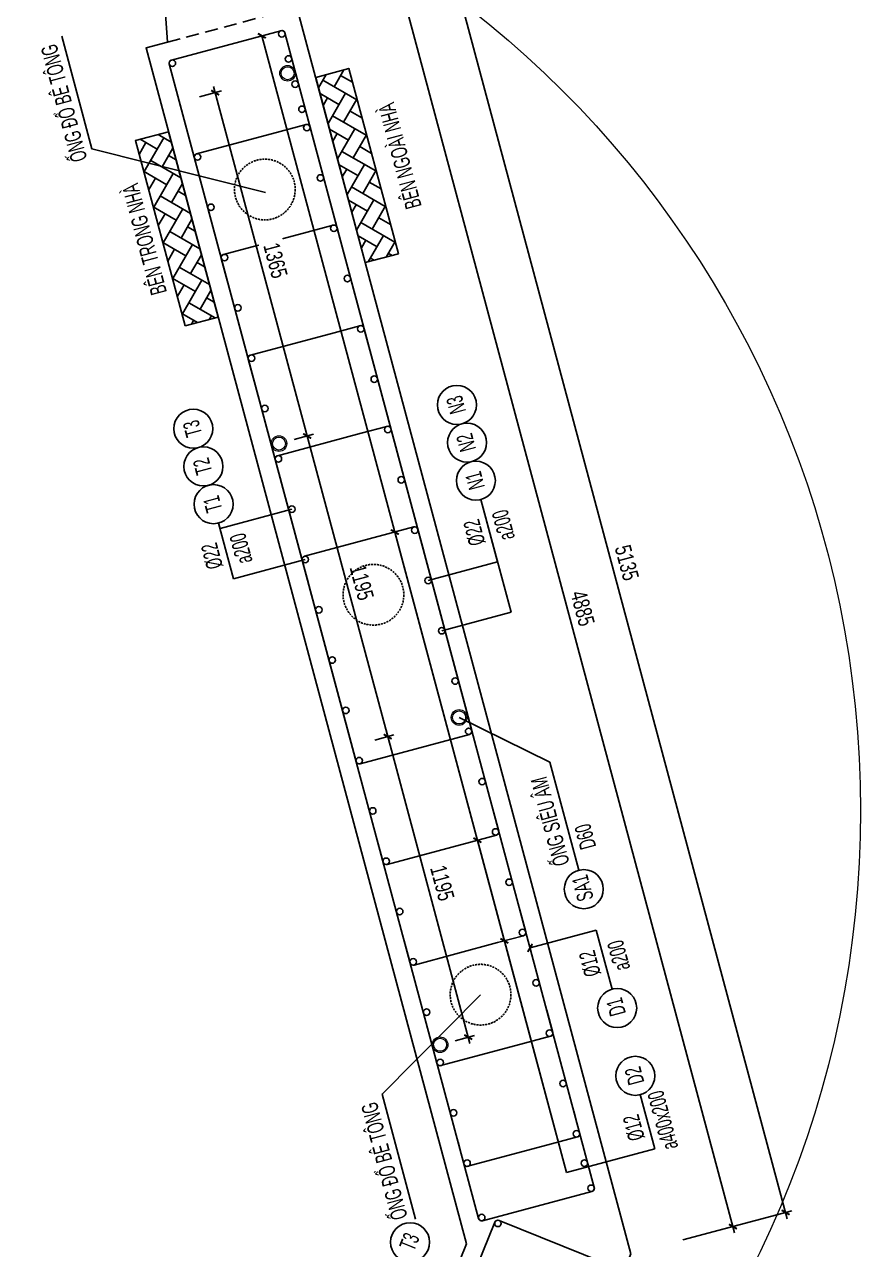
# Model space of a CAD drawing. Header units: millimetres. Extents: x -147841 to 368790, y -162721 to 84261.
# Drawn here: x 361105 to 364315, y -95613 to -90909 of the extents above; entities that cross this region are included whole.
import ezdxf
from ezdxf.enums import TextEntityAlignment as Align

# ---------------------------------------------------------------- set-up
doc = ezdxf.new("R2010")
doc.units = ezdxf.units.MM
doc.header["$LTSCALE"] = 1000
doc.header["$MEASUREMENT"] = 0
doc.header["$PDMODE"] = 1
doc.header["$PDSIZE"] = -10
doc.linetypes.add('DASHED', pattern=[0.75, 0.5, -0.25])
doc.linetypes.add('HIDDEN', pattern=[0.375, 0.25, -0.125])
doc.layers.get('0').update_dxf_attribs({"linetype": 'CONTINUOUS', "lineweight": 18})
doc.layers.get('DEFPOINTS').update_dxf_attribs({"color": 5, "linetype": 'CONTINUOUS', "lineweight": 18})
for name, color, linetype, lineweight in [('0-THAY', 7, 'CONTINUOUS', 18), ('ccu11-Dim', 8, 'CONTINUOUS', 18), ('DIM', 8, 'CONTINUOUS', 18)]:
    doc.layers.add(name, color=color, linetype=linetype, lineweight=lineweight)
for name, color, linetype in [('ccu11-Hatch', 250, 'CONTINUOUS'), ('ccu11-Khuat', 9, 'DASHED'), ('ccu11-Manh', 8, 'CONTINUOUS'), ('ccu11-Thep', 4, 'CONTINUOUS'), ('ccu11-Thepdai', 6, 'CONTINUOUS'), ('KC-Cotthep', 8, 'CONTINUOUS'), ('KC-Dim', 8, 'CONTINUOUS'), ('KC-Text', 31, 'CONTINUOUS'), ('KC-Thay', 7, 'CONTINUOUS')]:
    doc.layers.add(name, color=color, linetype=linetype)
doc.styles.add('ARIAL', font='arial.ttf', dxfattribs={"width": 0.7})
doc.styles.add('ccu11-dim', font='vnsimli.shx', dxfattribs={"width": 0.65, "bigfont": 'bigfont.shx'})
doc.dimstyles.new('2.5-25', dxfattribs={"dimscale": 25, "dimtxt": 2.5, "dimasz": 1, "dimexe": 1, "dimexo": 2, "dimgap": 1, "dimtad": 1, "dimdec": 1, "dimrnd": 5, "dimdsep": 46, "dimtxsty": 'ARIAL', "dimblk": 'ARCHTICK', "dimcen": -1, "dimdle": 1, "dimclrd": 256, "dimclre": 256, "dimclrt": 3, "dimadec": 0, "dimazin": 2, "dimtfac": 0.1, "dimtdec": 1, "dimtmove": 0, "dimatfit": 1, "dimldrblk": 'ARCHTICK', "dimfxl": 1, "dimtvp": 0.833333, "dimtfill": 1, "dimtolj": 1, "dimtzin": 12, "dimarcsym": 0})
doc.dimstyles.new('ccu11-100x4', dxfattribs={"dimscale": 100, "dimtxt": 2.5, "dimasz": 1, "dimexe": 1, "dimexo": 2, "dimgap": 1, "dimtad": 1, "dimdec": 0, "dimlfac": 0.25, "dimdsep": 46, "dimtxsty": 'ccu11-dim', "dimblk": 'ARCHTICK', "dimcen": -1, "dimdle": 1, "dimclrd": 256, "dimclre": 256, "dimclrt": 31, "dimadec": 0, "dimazin": 2, "dimtfac": 0.1, "dimtdec": 0, "dimtmove": 0, "dimatfit": 1, "dimldrblk": 'ARCHTICK', "dimfxl": 1, "dimtvp": 0.833333, "dimtolj": 1, "dimtzin": 12, "dimarcsym": 0})

# ---------------------------------------------------------------- blocks, each defined once
blk = doc.blocks.new('_ARCHTICK')
at = {"color": 0, "linetype": 'ByBlock', "const_width": 0.3}
blk.add_lwpolyline([(-0.5, -0.5), (0.5, 0.5)], dxfattribs=at)
blk = doc.blocks.new('*D981')
at = {"layer": 'DEFPOINTS', "color": 0, "linetype": 'ByBlock', "ltscale": 30, "transparency": 16777216}
for p in [(362561, -90806), (362320.8, -90870.4), (363585.1, -95588.9)]:
    blk.add_point(p, dxfattribs=at)
at = {"layer": 'KC-Dim', "linetype": 'ByBlock', "lineweight": -2, "ltscale": 30, "transparency": 16777216}
for p, q in [((363831.8, -95548.7), (362554.5, -90781.9)), ((362369.1, -90857.5), (362585.2, -90799.5)), ((363633.4, -95576), (363849.5, -95518.1))]:
    blk.add_line(p, q, dxfattribs=at)
at = {"layer": 'KC-Dim', "linetype": 'ByBlock', "lineweight": -2, "ltscale": 30, "transparency": 16777216, "xscale": 25, "yscale": 25, "zscale": 25}
for p, rotation in [((362561, -90806), 104.999999999563), ((363825.3, -95524.6), 284.999999999563)]:
    blk.add_blockref('_ARCHTICK', p, dxfattribs=dict(at, rotation=rotation))
at = {"layer": 'KC-Dim', "color": 3, "linetype": 'ByBlock', "ltscale": 30, "transparency": 16777216, "insert": (363248.1, -93150.6), "char_height": 62.5, "attachment_point": 5, "rotation": 285, "style": 'ARIAL', "bg_fill": 3, "box_fill_scale": 1.25, "bg_fill_color": 256, "bg_fill_true_color": 13158600, "bg_fill_transparency": 0}
blk.add_mtext('\\A1;4885', dxfattribs=at)
blk = doc.blocks.new('att_thep_2')
blk.add_circle((-300, 0), 300)
at = {"color": 3, "style": 'ARIAL', "width": 0.6}
blk.add_attdef('DK', text='', height=250, dxfattribs=at).set_placement((467, 105), align=Align.CENTER)
at = {"color": 31, "style": 'ARIAL', "width": 0.6}
blk.add_attdef('SH', text='', height=250, dxfattribs=at).set_placement((-281, -111), align=Align.CENTER)
at = {"color": 2, "style": 'ARIAL', "width": 0.6}
blk.add_attdef('KC', text='', height=250, dxfattribs=at).set_placement((472, -355), align=Align.CENTER)
blk = doc.blocks.new('*U967')
at = {"layer": 'ccu11-Thepdai', "flags": 128}
blk.add_lwpolyline([(-50, 230), (37.5, 230, -0.414214), (50, 217.5), (50, -114.4), (50, -217.5, -0.414214), (37.5, -230), (-50, -230)], format="xyb", dxfattribs=at)
blk = doc.blocks.new('*U968')
at = {"layer": 'DIM', "color": 0, "linetype": 'ByBlock', "lineweight": -2, "transparency": 16777216}
for p in [(0, 0), (400, 0), (800, 0), (1200, 0), (1600, 0)]:
    blk.add_blockref('*U967', p, dxfattribs=at)
blk = doc.blocks.new('*D988')
at = {"layer": 'DEFPOINTS', "color": 0, "linetype": 'ByBlock', "ltscale": 30, "transparency": 16777216}
for p in [(362499.6, -93643.1), (362401.3, -93669.4), (362710.6, -94823.7)]:
    blk.add_point(p, dxfattribs=at)
at = {"layer": 'KC-Dim', "linetype": 'ByBlock', "lineweight": -2, "ltscale": 30, "transparency": 16777216}
for p, q in [((362449.6, -93656.5), (362523.7, -93636.7)), ((362815.3, -94821.6), (362493.1, -93619)), ((362758.9, -94810.8), (362833, -94790.9))]:
    blk.add_line(p, q, dxfattribs=at)
at = {"layer": 'KC-Dim', "linetype": 'ByBlock', "lineweight": -2, "ltscale": 30, "transparency": 16777216, "xscale": 25, "yscale": 25, "zscale": 25}
for p, rotation in [((362499.6, -93643.1), 104.999999999563), ((362808.8, -94797.4), 284.999999999563)]:
    blk.add_blockref('_ARCHTICK', p, dxfattribs=dict(at, rotation=rotation))
at = {"layer": 'KC-Dim', "color": 3, "linetype": 'ByBlock', "ltscale": 30, "transparency": 16777216, "insert": (362709.2, -94205.5), "char_height": 62.5, "attachment_point": 5, "rotation": 285, "style": 'ARIAL', "bg_fill": 3, "box_fill_scale": 1.25, "bg_fill_color": 256, "bg_fill_true_color": 13158600, "bg_fill_transparency": 0}
blk.add_mtext('\\A1;1195', dxfattribs=at)
blk = doc.blocks.new('*D989')
at = {"layer": 'DEFPOINTS', "color": 0, "linetype": 'ByBlock', "ltscale": 30, "transparency": 16777216}
for p in [(362092, -92515.2), (362190.3, -92488.8), (362401.3, -93669.4)]:
    blk.add_point(p, dxfattribs=at)
at = {"layer": 'KC-Dim', "linetype": 'ByBlock', "lineweight": -2, "ltscale": 30, "transparency": 16777216}
for p, q in [((362140.3, -92502.2), (362214.4, -92482.4)), ((362506, -93667.3), (362183.8, -92464.7)), ((362449.6, -93656.5), (362523.7, -93636.7))]:
    blk.add_line(p, q, dxfattribs=at)
at = {"layer": 'KC-Dim', "linetype": 'ByBlock', "lineweight": -2, "ltscale": 30, "transparency": 16777216, "xscale": 25, "yscale": 25, "zscale": 25}
for p, rotation in [((362190.3, -92488.8), 104.999999999563), ((362499.6, -93643.1), 284.999999999563)]:
    blk.add_blockref('_ARCHTICK', p, dxfattribs=dict(at, rotation=rotation))
at = {"layer": 'KC-Dim', "color": 3, "linetype": 'ByBlock', "ltscale": 30, "transparency": 16777216, "insert": (362399.9, -93051.3), "char_height": 62.5, "attachment_point": 5, "rotation": 285, "style": 'ARIAL', "bg_fill": 3, "box_fill_scale": 1.25, "bg_fill_color": 256, "bg_fill_true_color": 13158600, "bg_fill_transparency": 0}
blk.add_mtext('\\A1;1195', dxfattribs=at)
blk = doc.blocks.new('*D990')
at = {"layer": 'DEFPOINTS', "color": 0, "linetype": 'ByBlock', "ltscale": 30, "transparency": 16777216}
for p in [(361728.8, -91199.3), (361837, -91170.4), (362092, -92515.2)]:
    blk.add_point(p, dxfattribs=at)
at = {"layer": 'KC-Dim', "linetype": 'ByBlock', "lineweight": -2, "ltscale": 30, "transparency": 16777216}
for p, q in [((361777.1, -91186.4), (361861.1, -91163.9)), ((362196.7, -92513), (361830.5, -91146.2)), ((362140.3, -92502.2), (362214.4, -92482.4))]:
    blk.add_line(p, q, dxfattribs=at)
at = {"layer": 'KC-Dim', "linetype": 'ByBlock', "lineweight": -2, "ltscale": 30, "transparency": 16777216, "xscale": 25, "yscale": 25, "zscale": 25}
for p, rotation in [((361837, -91170.4), 104.999999999563), ((362190.3, -92488.8), 284.999999999563)]:
    blk.add_blockref('_ARCHTICK', p, dxfattribs=dict(at, rotation=rotation))
at = {"layer": 'KC-Dim', "color": 3, "linetype": 'ByBlock', "ltscale": 30, "transparency": 16777216, "insert": (362068.6, -91814.9), "char_height": 62.5, "attachment_point": 5, "rotation": 285, "style": 'ARIAL', "bg_fill": 3, "box_fill_scale": 1.25, "bg_fill_color": 256, "bg_fill_true_color": 13158600, "bg_fill_transparency": 0}
blk.add_mtext('\\A1;1365', dxfattribs=at)
blk = doc.blocks.new('A$C260038B3')
at = {"layer": '0-THAY', "linetype": 'Continuous'}
for radius in [120, 100]:
    blk.add_circle((0, 0), radius, dxfattribs=at)
blk = doc.blocks.new('*D1508')
at = {"layer": 'DEFPOINTS', "color": 0, "linetype": 'ByBlock', "ltscale": 30, "transparency": 16777216}
for p in [(258896.5, -98435.7), (258896.5, -98538), (257917.5, -98623.4)]:
    blk.add_point(p, dxfattribs=at)
at = {"layer": 'KC-Dim', "linetype": 'ByBlock', "lineweight": -2, "ltscale": 30, "transparency": 16777216}
for p, q in [((258896.5, -98485.7), (258896.5, -98563)), ((257892.5, -98538), (258921.5, -98538)), ((257917.5, -98573.4), (257917.5, -98513))]:
    blk.add_line(p, q, dxfattribs=at)
at = {"layer": 'KC-Dim', "linetype": 'ByBlock', "lineweight": -2, "ltscale": 30, "transparency": 16777216, "xscale": 25, "yscale": 25, "zscale": 25, "rotation": 180}
blk.add_blockref('_ARCHTICK', (257917.5, -98538), dxfattribs=at)
at = {"layer": 'KC-Dim', "linetype": 'ByBlock', "lineweight": -2, "ltscale": 30, "transparency": 16777216, "xscale": 25, "yscale": 25, "zscale": 25}
blk.add_blockref('_ARCHTICK', (258896.5, -98538), dxfattribs=at)
at = {"layer": 'KC-Dim', "color": 3, "linetype": 'ByBlock', "ltscale": 30, "transparency": 16777216, "insert": (258407, -98481.1), "char_height": 62.5, "attachment_point": 5, "style": 'ARIAL', "bg_fill": 3, "box_fill_scale": 1.25, "bg_fill_color": 256, "bg_fill_true_color": 13158600, "bg_fill_transparency": 0}
blk.add_mtext('\\A1;980', dxfattribs=at)
blk = doc.blocks.new('*D1509')
at = {"layer": 'DEFPOINTS', "color": 0, "linetype": 'ByBlock', "ltscale": 30, "transparency": 16777216}
for p in [(258896.5, -98435.7), (260095.1, -98538), (260095.1, -98616.7)]:
    blk.add_point(p, dxfattribs=at)
at = {"layer": 'KC-Dim', "linetype": 'ByBlock', "lineweight": -2, "ltscale": 30, "transparency": 16777216}
for p, q in [((258896.5, -98485.7), (258896.5, -98563)), ((258871.5, -98538), (260120.1, -98538)), ((260095.1, -98566.7), (260095.1, -98513))]:
    blk.add_line(p, q, dxfattribs=at)
at = {"layer": 'KC-Dim', "linetype": 'ByBlock', "lineweight": -2, "ltscale": 30, "transparency": 16777216, "xscale": 25, "yscale": 25, "zscale": 25, "rotation": 180}
blk.add_blockref('_ARCHTICK', (258896.5, -98538), dxfattribs=at)
at = {"layer": 'KC-Dim', "linetype": 'ByBlock', "lineweight": -2, "ltscale": 30, "transparency": 16777216, "xscale": 25, "yscale": 25, "zscale": 25}
blk.add_blockref('_ARCHTICK', (260095.1, -98538), dxfattribs=at)
at = {"layer": 'KC-Dim', "color": 3, "linetype": 'ByBlock', "ltscale": 30, "transparency": 16777216, "insert": (259495.8, -98481.1), "char_height": 62.5, "attachment_point": 5, "style": 'ARIAL', "bg_fill": 3, "box_fill_scale": 1.25, "bg_fill_color": 256, "bg_fill_true_color": 13158600, "bg_fill_transparency": 0}
blk.add_mtext('\\A1;1200', dxfattribs=at)
blk = doc.blocks.new('*U963')
at = {"layer": 'ccu11-Thep'}
blk.add_circle((0, 0), 12.5, dxfattribs=at)
blk = doc.blocks.new('*U964')
at = {"layer": 'KC-Dim', "color": 0, "linetype": 'ByBlock', "lineweight": -2, "transparency": 16777216}
for p in [(-1035.3, 3863.7), (-983.5, 3670.5), (-931.7, 3477.3), (-880, 3284.1), (-828.2, 3091), (-776.5, 2897.8), (-724.7, 2704.6), (-672.9, 2511.4), (-621.2, 2318.2), (-569.4, 2125), (-517.6, 1931.9), (-465.9, 1738.7), (-414.1, 1545.5), (-362.3, 1352.3), (-310.6, 1159.1), (-258.8, 965.9), (-207.1, 772.7), (-155.3, 579.6), (-103.5, 386.4), (-51.8, 193.2), (0, 0)]:
    blk.add_blockref('*U963', p, dxfattribs=at)
blk = doc.blocks.new('*D971')
at = {"layer": 'DEFPOINTS', "color": 0, "linetype": 'ByBlock', "ltscale": 30, "transparency": 16777216}
for p in [(362256.1, -90628.9), (364027.5, -95470.4), (363585.1, -95588.9)]:
    blk.add_point(p, dxfattribs=at)
at = {"layer": 'KC-Dim', "linetype": 'ByBlock', "lineweight": -2, "ltscale": 30, "transparency": 16777216}
for p, q in [((362304.4, -90616), (362722.6, -90503.9)), ((362692, -90486.2), (364034, -95494.5)), ((363633.4, -95576), (364051.6, -95463.9))]:
    blk.add_line(p, q, dxfattribs=at)
at = {"layer": 'KC-Dim', "linetype": 'ByBlock', "lineweight": -2, "ltscale": 30, "transparency": 16777216, "xscale": 25, "yscale": 25, "zscale": 25}
for p, rotation in [((362698.5, -90510.4), 105.0000000000014), ((364027.5, -95470.4), 285.0000000000014)]:
    blk.add_blockref('_ARCHTICK', p, dxfattribs=dict(at, rotation=rotation))
at = {"layer": 'KC-Dim', "color": 3, "linetype": 'ByBlock', "ltscale": 30, "transparency": 16777216, "insert": (363418, -92975.6), "char_height": 62.5, "attachment_point": 5, "rotation": 285, "style": 'ARIAL', "bg_fill": 3, "box_fill_scale": 1.25, "bg_fill_color": 256, "bg_fill_true_color": 13158600, "bg_fill_transparency": 0}
blk.add_mtext('\\A1;5135', dxfattribs=at)
blk = doc.blocks.new('*U991')
at = {"layer": 'ccu11-Thep'}
blk.add_circle((0, 0), 12.5, dxfattribs=at)
blk = doc.blocks.new('*U992')
at = {"layer": 'KC-Dim', "color": 0, "linetype": 'ByBlock', "lineweight": -2, "transparency": 16777216}
for p in [(-1035.3, 3863.7), (-983.5, 3670.5), (-931.7, 3477.3), (-880, 3284.1), (-828.2, 3091), (-776.5, 2897.8), (-724.7, 2704.6), (-672.9, 2511.4), (-621.2, 2318.2), (-569.4, 2125), (-517.6, 1931.9), (-465.9, 1738.7), (-414.1, 1545.5), (-362.3, 1352.3), (-310.6, 1159.1), (-258.8, 965.9), (-207.1, 772.7), (-155.3, 579.6), (-103.5, 386.4), (-51.8, 193.2), (0, 0)]:
    blk.add_blockref('*U991', p, dxfattribs=at)
blk = doc.blocks.new('saw6-28')
at = {"layer": 'ccu11-Dim', "ltscale": 3000, "xscale": 0.25, "yscale": 0.25, "zscale": 0.25}
for p in [(257917.48, -98835.66), (260095.11, -98835.66)]:
    blk.add_blockref('A$C260038B3', p, dxfattribs=at)
at = {"layer": 'KC-Dim', "linetype": 'ByBlock', "ltscale": 30}
dim = blk.add_linear_dim(base=(258896.47, -98537.97), p1=(257917.48, -98623.41), p2=(258896.47, -98435.66), dimstyle='2.5-25', dxfattribs=at)
dim.commit()
dim.dimension.update_dxf_attribs({"geometry": '*D1508', "text_midpoint": (258406.97, -98481.05)})
at = {"layer": 'ccu11-Dim', "ltscale": 3000, "xscale": 0.25, "yscale": 0.25, "zscale": 0.25}
blk.add_blockref('A$C260038B3', (258891.47, -98435.66), dxfattribs=at)
at = {"layer": 'KC-Dim', "linetype": 'ByBlock', "ltscale": 30}
dim = blk.add_linear_dim(base=(260095.11, -98537.97), p1=(258896.47, -98435.66), p2=(260095.11, -98616.7), dimstyle='2.5-25', dxfattribs=at)
dim.commit()
dim.dimension.update_dxf_attribs({"geometry": '*D1509', "text_midpoint": (259495.79, -98481.05)})

msp = doc.modelspace()

# ---------------------------------------------------------------- linework, layer by layer
at = {"layer": 'ccu11-Khuat', "ltscale": 0.1}
msp.add_line((361653.64, -90976.68), (362068.99, -90865.39), dxfattribs=at)
at = {"layer": 'ccu11-Thep'}
for centre in [(362092.76, -90944.43), (361672.58, -91057.01), (362118.64, -91041.02), (363280.61, -95377.56), (362922.97, -95512.37)]:
    msp.add_circle(centre, 12.5, dxfattribs=at)
at = {"layer": 'ccu11-Thepdai'}
for points in [[(363292.68, -95374.33), (362104.83, -90941.19, 0.4142136), (362089.52, -90932.35), (361669.34, -91044.94, 0.4142136), (361660.5, -91060.25), (362848.36, -95493.38, 0.4142136), (362863.67, -95502.22), (363283.85, -95389.64, 0.4142136)], [(362454.75, -97863.34), (363337.82, -95680.18, 0.4142136), (363330.92, -95663.9), (362927.66, -95500.79, 0.4142136), (362911.38, -95507.69), (362028.31, -97690.85, 0.4142136), (362035.21, -97707.13), (362438.47, -97870.24, 0.4142136)]]:
    msp.add_lwpolyline(points, format="xyb", close=True, dxfattribs=at)
at = {"layer": 'KC-Thay', "flags": 128}
for points in [[(363433.65, -95629.94), (362383.71, -98225.64), (362304.91, -98193.77), (362339.96, -98013.78), (362006.23, -97878.78), (361906.29, -98032.53), (361827.49, -98000.65), (362802.1, -95591.19), (361571.54, -90998.68), (361653.64, -90976.68), (361640.86, -90793.75), (361988.59, -90700.58), (362068.99, -90865.39), (362151.09, -90843.39), (363433.65, -95629.94)], [(361653.64, -90976.68), (361640.86, -90793.75), (361988.59, -90700.58), (362068.99, -90865.39)]]:
    msp.add_lwpolyline(points, dxfattribs=at)

# ---------------------------------------------------------------- block references
at = {"layer": 'KC-Cotthep'}
ref = msp.add_blockref('att_thep_2', (361850.15, -92822.96), dxfattribs=dict(at, xscale=-0.25, yscale=0.25, zscale=0.25, rotation=105.0000000000024))
ref.add_attrib('KC', 'a200', dxfattribs={"layer": '0', "color": 2, "height": 62.5, "rotation": 105, "style": 'ARIAL', "width": 0.6}).set_placement((361966.32, -92913.33), align=Align.CENTER)
ref.add_attrib('DK', '%%C22', dxfattribs={"layer": '0', "color": 2, "height": 62.5, "rotation": 105, "style": 'ARIAL', "width": 0.6}).set_placement((361854.78, -92942.09), align=Align.CENTER)
ref.add_attrib('SH', 'T1', dxfattribs={"layer": '0', "color": 31, "height": 62.5, "rotation": 105, "style": 'ARIAL', "width": 0.6}).set_placement((361857.39, -92742.31), align=Align.CENTER)

# ---------------------------------------------------------------- texts
at = {"layer": 'KC-Text', "color": 1, "style": 'ARIAL', "width": 0.6}
msp.add_text('ỐNG ĐỔ BÊ TÔNG', height=62.5, rotation=105, dxfattribs=at).set_placement((361346.31, -91426.03, 242.3))
msp.add_text('BÊN TRONG NHÀ', height=62.5, rotation=105, dxfattribs=at).set_placement((361595.95, -91725.56), align=Align.CENTER)

# ---------------------------------------------------------------- next in the draw order: dimensions: what is measured, and where the dimension line sits
at = {"layer": 'KC-Dim', "linetype": 'ByBlock', "ltscale": 30}
dim = msp.add_linear_dim(base=(362561.01, -90806.02), p1=(363585.1, -95588.94), p2=(362320.77, -90870.39), angle=105, dimstyle='2.5-25', dxfattribs=at)
dim.commit()
dim.dimension.update_dxf_attribs({"geometry": '*D981', "text_midpoint": (363248.15, -93150.56)})

# ---------------------------------------------------------------- next in the draw order: linework, layer by layer
at = {"layer": 'ccu11-Manh'}
msp.add_lwpolyline([(362856.26, -94634.22), (362477.85, -95016.06), (362606.37, -95495.68)], dxfattribs=at)
at = {"layer": 'ccu11-Thep'}
for centre in [(363254.73, -95280.97), (362860.43, -95490.15)]:
    msp.add_circle(centre, 12.5, dxfattribs=at)
at = {"layer": 'ccu11-Thepdai'}
msp.add_lwpolyline([(362822.53, -93619.71), (362104.83, -90941.19, 0.4142136), (362089.52, -90932.35), (361669.34, -91044.94, 0.4142136), (361660.5, -91060.25), (362378.21, -93738.76, 0.4142136), (362393.52, -93747.6), (362813.7, -93635.01, 0.4142136)], format="xyb", close=True, dxfattribs=at)
at = {"layer": 'ccu11-Thepdai', "flags": 128}
for points in [[(362459.09, -94040.61), (362481.74, -94125.13, 0.4142136), (362497.05, -94133.97), (362817.66, -94048.06), (362917.22, -94021.38, 0.4142136), (362926.06, -94006.08), (362903.42, -93921.56)], [(362562.62, -94426.98), (362585.26, -94511.5, 0.4142136), (362600.57, -94520.34), (362921.19, -94434.43), (363020.75, -94407.76, 0.4142136), (363029.59, -94392.45), (363006.94, -94307.93)], [(362666.14, -94813.35), (362688.79, -94897.87, 0.4142136), (362704.1, -94906.71), (363024.72, -94820.8), (363124.28, -94794.13, 0.4142136), (363133.12, -94778.82), (363110.47, -94694.3)], [(362769.67, -95199.72), (362792.32, -95284.24, 0.4142136), (362807.63, -95293.08), (363128.24, -95207.17), (363227.81, -95180.5, 0.4142136), (363236.65, -95165.19), (363214, -95080.67)]]:
    msp.add_lwpolyline(points, format="xyb", dxfattribs=at)

# ---------------------------------------------------------------- next in the draw order: block references
at = {"layer": 'DIM', "rotation": 105.0000000000014}
msp.add_blockref('*U968', (362403.02, -92942.72), dxfattribs=at)
at = {"layer": 'KC-Cotthep'}
ref = msp.add_blockref('att_thep_2', (363361.35, -94613.01), dxfattribs=dict(at, xscale=0.25, yscale=0.25, zscale=0.25, rotation=105.0000000000014))
ref.add_attrib('KC', 'a200', dxfattribs={"layer": '0', "color": 2, "height": 62.5, "rotation": 105, "style": 'ARIAL', "width": 0.6}).set_placement((363416.62, -94476.07), align=Align.CENTER)
ref.add_attrib('DK', '%%C12', dxfattribs={"layer": '0', "color": 215, "height": 62.5, "rotation": 105, "style": 'ARIAL', "width": 0.6}).set_placement((363305.71, -94507.16), align=Align.CENTER)
ref.add_attrib('SH', 'D1', dxfattribs={"layer": '0', "color": 31, "height": 62.5, "rotation": 105, "style": 'ARIAL', "width": 0.6}).set_placement((363406.45, -94673.65), align=Align.CENTER)
ref = msp.add_blockref('att_thep_2', (363469.95, -95018.31), dxfattribs=dict(at, xscale=-0.25, yscale=0.25, zscale=0.25, rotation=105.0000000000014))
ref.add_attrib('KC', 'a400x200', dxfattribs={"layer": '0', "color": 2, "height": 62.5, "rotation": 105, "style": 'ARIAL', "width": 0.6}).set_placement((363586.12, -95108.67), align=Align.CENTER)
ref.add_attrib('DK', '%%C12', dxfattribs={"layer": '0', "color": 215, "height": 62.5, "rotation": 105, "style": 'ARIAL', "width": 0.6}).set_placement((363474.52, -95137.18), align=Align.CENTER)
ref.add_attrib('SH', 'D2', dxfattribs={"layer": '0', "color": 31, "height": 62.5, "rotation": 105, "style": 'ARIAL', "width": 0.6}).set_placement((363477.25, -94937.85), align=Align.CENTER)
at = {"layer": 'KC-Dim', "rotation": 67.97712838460362}
msp.add_blockref('saw6-28', (174107.84, -299844.89), dxfattribs=at)

# ---------------------------------------------------------------- next in the draw order: texts
at = {"layer": 'KC-Text', "color": 1, "style": 'ARIAL', "width": 0.6}
msp.add_text('ỐNG ĐỔ BÊ TÔNG', height=62.5, rotation=105, dxfattribs=at).set_placement((362576.53, -95488.72))

# ---------------------------------------------------------------- next in the draw order: leaders
at = {"layer": 'ccu11-Manh', "ltscale": 3000}
for points, override in [([(362016.31, -90951.97), (363185.94, -95317.1), (363525.62, -95226.08)], {"dimasz": 0.25, "dimtad": 0}), ([(362526.96, -92857.74), (363185.94, -95317.1), (363525.62, -95226.08)], {"dimasz": 0.25, "dimtad": 0}), ([(362844.01, -94041), (363185.94, -95317.1), (363525.62, -95226.08)], {"dimasz": 0.25, "dimtad": 0}), ([(363046.22, -94454.51), (363300.62, -94386.35), (363361.35, -94613.01)], {"dimasz": 0.25, "dimtad": 0}), ([(362947.54, -94427.37), (363185.94, -95317.1), (363525.62, -95226.08)], {"dimasz": 0.25, "dimgap": 1, "dimtad": 0})]:
    msp.add_leader(points, dimstyle='ccu11-100x4', override=override, dxfattribs=at)
at = {"layer": 'ccu11-Manh', "ltscale": 10}
msp.add_leader([(363185.94, -95317.1), (363525.62, -95226.08), (363469.64, -95017.14)], dimstyle='ccu11-100x4', override={"dimgap": 1, "dimtad": 0, "dimldrblk": 'None'}, dxfattribs=at)

# ---------------------------------------------------------------- next in the draw order: dimensions: what is measured, and where the dimension line sits
at = {"layer": 'KC-Dim', "linetype": 'ByBlock', "ltscale": 30}
dim = msp.add_linear_dim(base=(362499.55, -93643.13), p1=(362710.62, -94823.73), p2=(362401.33, -93669.45), angle=105, dimstyle='2.5-25', dxfattribs=at)
dim.commit()
dim.dimension.update_dxf_attribs({"geometry": '*D988', "text_midpoint": (362709.17, -94205.54)})

# ---------------------------------------------------------------- next in the draw order: block references
at = {"layer": 'ccu11-Dim', "ltscale": 3000, "xscale": 0.25, "yscale": 0.25, "zscale": 0.25, "rotation": 105.0000000000014}
for p in [(362773.63, -93569.69), (362700.69, -94826.39)]:
    msp.add_blockref('A$C260038B3', p, dxfattribs=at)

# ---------------------------------------------------------------- next in the draw order: dimensions: what is measured, and where the dimension line sits
at = {"layer": 'KC-Dim', "linetype": 'ByBlock', "ltscale": 30}
dim = msp.add_linear_dim(base=(362190.26, -92488.85), p1=(362401.33, -93669.45), p2=(362092.04, -92515.17), angle=105, dimstyle='2.5-25', dxfattribs=at)
dim.commit()
dim.dimension.update_dxf_attribs({"geometry": '*D989', "text_midpoint": (362399.88, -93051.26)})

# ---------------------------------------------------------------- next in the draw order: dimensions: what is measured, and where the dimension line sits
dim = msp.add_linear_dim(base=(361836.97, -91170.36), p1=(362092.04, -92515.17), p2=(361728.83, -91199.34), angle=105, dimstyle='2.5-25', dxfattribs=at)
dim.commit()
dim.dimension.update_dxf_attribs({"geometry": '*D990', "text_midpoint": (362068.61, -91814.87)})

# ---------------------------------------------------------------- next in the draw order: leaders
at = {"layer": 'ccu11-Manh', "ltscale": 10}
for points in [[(362131.46, -92769.6), (361855.65, -92843.5), (361850.15, -92822.96)], [(362183.23, -92962.79), (361907.42, -93036.69), (361850.16, -92823)]]:
    msp.add_leader(points, dimstyle='ccu11-100x4', override={"dimgap": 1, "dimtad": 0, "dimldrblk": 'None'}, dxfattribs=at)

# ---------------------------------------------------------------- next in the draw order: hatches: boundary and pattern name
at = {"layer": 'ccu11-Hatch', "ltscale": 3000}
h = msp.add_hatch(dxfattribs=at)
h.set_pattern_fill('AR-HBONE', color=256, scale=12.5, angle=105, style=0)
h.set_pattern_definition([(150, (390894.9, -153671.976), (-68.30127, -18.30127), [150, -50]), (240, (390851.6, -153646.976), (-68.30127, -18.30127), [150, -50])])
h.paths.add_polyline_path([(361530.66, -91354.59), (361721.35, -92066.23), (361848.46, -92032.17), (361657.78, -91320.53)])

# ---------------------------------------------------------------- next in the draw order: linework, layer by layer
msp.add_lwpolyline([(361721.35, -92066.23), (361530.66, -91354.59), (361657.78, -91320.53), (361848.46, -92032.17)], close=True, dxfattribs=at)
at = {"layer": 'ccu11-Thep'}
for centre in [(362144.52, -91137.61), (362170.4, -91234.21)]:
    msp.add_circle(centre, 12.5, dxfattribs=at)
at = {"layer": 'ccu11-Thep', "linetype": 'HIDDEN', "ltscale": 0.03}
msp.add_circle((362027.73, -91542.12), 116.6, dxfattribs=at)
at = {"layer": 'KC-Dim', "ltscale": 3000, "elevation": 242.3, "flags": 128}
msp.add_lwpolyline([(362030.78, -91553.5), (361363.64, -91386.31), (361247.64, -90953.37)], dxfattribs=at)

# ---------------------------------------------------------------- next in the draw order: block references
at = {"layer": 'ccu11-Dim', "ltscale": 3000, "xscale": 0.25, "yscale": 0.25, "zscale": 0.25, "rotation": 105.0000000000014}
for p in [(362115.2, -91095.81), (362082.11, -92517.83)]:
    msp.add_blockref('A$C260038B3', p, dxfattribs=at)
at = {"layer": 'KC-Cotthep'}
ref = msp.add_blockref('att_thep_2', (361772.5, -92533.18), dxfattribs=dict(at, xscale=-0.25, yscale=0.25, zscale=0.25, rotation=105.0000000000024))
ref.add_attrib('SH', 'T3', dxfattribs={"layer": '0', "color": 31, "height": 62.5, "rotation": 105, "style": 'ARIAL', "width": 0.6}).set_placement((361779.74, -92452.53), align=Align.CENTER)
ref = msp.add_blockref('att_thep_2', (361811.32, -92678.07), dxfattribs=dict(at, xscale=-0.25, yscale=0.25, zscale=0.25, rotation=105.0000000000024))
ref.add_attrib('SH', 'T2', dxfattribs={"layer": '0', "color": 31, "height": 62.5, "rotation": 105, "style": 'ARIAL', "width": 0.6}).set_placement((361818.57, -92597.42), align=Align.CENTER)
at = {"layer": 'KC-Dim'}
msp.add_blockref('*U964', (363224.57, -95168.42), dxfattribs=at)

# ---------------------------------------------------------------- next in the draw order: dimensions: what is measured, and where the dimension line sits
at = {"layer": 'KC-Dim', "linetype": 'ByBlock', "ltscale": 30}
dim = msp.add_aligned_dim(p1=(362256.06, -90628.91), p2=(363585.1, -95588.94), distance=458.01, dimstyle='2.5-25', dxfattribs=at)
dim.commit()
dim.dimension.update_dxf_attribs({"geometry": '*D971', "text_midpoint": (363417.98, -92975.65)})

# ---------------------------------------------------------------- next in the draw order: hatches: boundary and pattern name
at = {"layer": 'ccu11-Hatch', "ltscale": 3000}
h = msp.add_hatch(dxfattribs=at)
h.set_pattern_fill('AR-HBONE', color=256, scale=12.5, angle=105, style=0)
h.set_pattern_definition([(60, (368078.564, -159728.003), (68.30127, 18.30127), [150, -50]), (330, (368103.564, -159684.7), (68.30127, 18.30127), [150, -50])])
h.paths.add_polyline_path([(362350.05, -91077.44), (362540.73, -91789.09), (362413.62, -91823.15), (362222.93, -91111.5)])

# ---------------------------------------------------------------- next in the draw order: linework, layer by layer
msp.add_lwpolyline([(362540.73, -91789.09), (362350.05, -91077.44), (362222.93, -91111.5), (362413.62, -91823.15)], close=True, dxfattribs=at)
at = {"layer": 'ccu11-Thep', "linetype": 'HIDDEN', "ltscale": 0.03}
for centre in [(362444.75, -93098.44, -242.3), (362856.26, -94634.22)]:
    msp.add_circle(centre, 116.6, dxfattribs=at)
at = {"layer": 'DEFPOINTS', "ltscale": 3000}
msp.add_circle((360405.31, -93926.68), 3909.95, dxfattribs=at)

# ---------------------------------------------------------------- next in the draw order: block references
at = {"layer": 'KC-Cotthep'}
ref = msp.add_blockref('att_thep_2', (362784.76, -92441.89), dxfattribs=dict(at, xscale=-0.25, yscale=0.25, zscale=0.25, rotation=105.0000000000024))
ref.add_attrib('SH', 'N3', dxfattribs={"layer": '0', "color": 31, "height": 62.5, "rotation": 105, "style": 'ARIAL', "width": 0.6}).set_placement((362792, -92361.24), align=Align.CENTER)
ref = msp.add_blockref('att_thep_2', (362823.58, -92586.78), dxfattribs=dict(at, xscale=-0.25, yscale=0.25, zscale=0.25, rotation=105.0000000000024))
ref.add_attrib('SH', 'N2', dxfattribs={"layer": '0', "color": 31, "height": 62.5, "rotation": 105, "style": 'ARIAL', "width": 0.6}).set_placement((362830.82, -92506.13), align=Align.CENTER)
ref = msp.add_blockref('att_thep_2', (362857.55, -92732.77), dxfattribs=dict(at, xscale=-0.25, yscale=0.25, zscale=0.25, rotation=105.0000000000024))
ref.add_attrib('KC', 'a200', dxfattribs={"layer": '0', "color": 2, "height": 62.5, "rotation": 105, "style": 'ARIAL', "width": 0.6}).set_placement((362973.72, -92823.14), align=Align.CENTER)
ref.add_attrib('DK', '%%C22', dxfattribs={"layer": '0', "color": 2, "height": 62.5, "rotation": 105, "style": 'ARIAL', "width": 0.6}).set_placement((362862.18, -92851.9), align=Align.CENTER)
ref.add_attrib('SH', 'N1', dxfattribs={"layer": '0', "color": 31, "height": 62.5, "rotation": 105, "style": 'ARIAL', "width": 0.6}).set_placement((362864.79, -92652.13), align=Align.CENTER)
ref = msp.add_blockref('att_thep_2', (363233.24, -94156.47), dxfattribs=dict(at, xscale=0.25, yscale=0.25, zscale=0.25, rotation=105.0000000000014))
ref.add_attrib('KC', 'D60', dxfattribs={"layer": '0', "color": 2, "height": 62.5, "rotation": 105, "style": 'ARIAL', "width": 0.6}).set_placement((363288.5, -94019.53), align=Align.CENTER)
ref.add_attrib('DK', 'ỐNG SIÊU ÂM', dxfattribs={"layer": '0', "color": 15, "height": 62.5, "rotation": 105, "style": 'ARIAL', "width": 0.6}).set_placement((363153.67, -93961.35), align=Align.CENTER)
ref.add_attrib('SH', 'SA1', dxfattribs={"layer": '0', "color": 31, "height": 62.5, "rotation": 105, "style": 'ARIAL', "width": 0.6}).set_placement((363278.34, -94217.11), align=Align.CENTER)
ref = msp.add_blockref('att_thep_2', (362557.49, -95654.43), dxfattribs=dict(at, xscale=-0.25, yscale=0.25, zscale=0.25, rotation=67.97712838421504))
ref.add_attrib('SH', 'T3', dxfattribs={"layer": '0', "color": 31, "height": 62.5, "rotation": 67.97713, "style": 'ARIAL', "width": 0.6}).set_placement((362611.84, -95594.4), align=Align.CENTER)
at = {"layer": 'KC-Dim'}
msp.add_blockref('*U992', (362804.39, -95281.01), dxfattribs=at)

# ---------------------------------------------------------------- next in the draw order: texts
at = {"layer": 'KC-Text', "color": 1, "style": 'ARIAL', "width": 0.6}
msp.add_text('BÊN NGOÀI NHÀ', height=62.5, rotation=105, dxfattribs=at).set_placement((362576.74, -91405.17), align=Align.CENTER)

# ---------------------------------------------------------------- next in the draw order: leaders
at = {"layer": 'ccu11-Manh', "ltscale": 10}
for points in [[(362655.17, -93043.38), (362921.64, -92971.98), (362857.55, -92732.77)], [(362706.93, -93236.57), (362973.41, -93165.17), (362857.56, -92732.81)], [(362773.63, -93569.69), (363122.13, -93741.81), (363233.24, -94156.47)]]:
    msp.add_leader(points, dimstyle='ccu11-100x4', override={"dimgap": 1, "dimtad": 0, "dimldrblk": 'None'}, dxfattribs=at)

doc.saveas('drawing.dxf')
